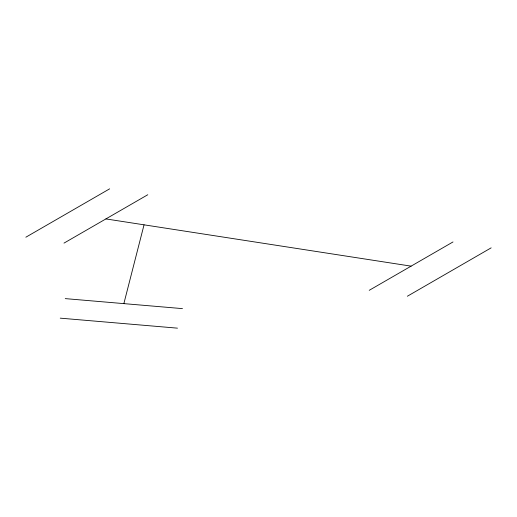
<?xml version="1.0" encoding="UTF-8"?>
<svg xmlns="http://www.w3.org/2000/svg" width="517" height="517" viewBox="0 0 517 517"><rect width="100%" height="100%" fill="white"/><g stroke="black" fill="none" stroke-linecap="round" stroke-linejoin="round"><path stroke-width="0.78" d="M123.86 303.621L144.043 224.83M25.85 237.213L109.636 188.841M63.998 243.113L147.784 194.741M369.216 290.328L452.995 241.956M407.364 296.235L491.15 247.856M65.252 298.619L182.469 308.623M60.25 318.155L177.467 328.159M105.895 218.924L411.105 266.145"/></g></svg>
